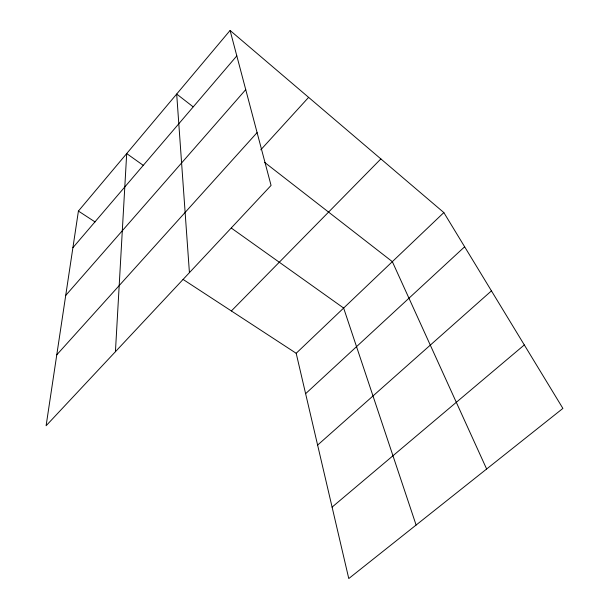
<?xml version="1.0" encoding="UTF-8"?>
<svg xmlns="http://www.w3.org/2000/svg" width="609" height="609" viewBox="0 0 609 609"><rect width="100%" height="100%" fill="white"/><g stroke="black" fill="none" stroke-linecap="round" stroke-linejoin="round"><path stroke-width="0.91" d="M115.428 351.69L126.695 153.567L143.617 165.618M78.416 211.064L46.101 425.752L271.066 185.433L230.088 30.45L78.416 211.064L95.065 221.935M72.905 247.696L236.81 55.876M65.711 295.441L245.732 89.63M56.774 354.819L257.097 132.595M260.774 149.829L308.626 97.364M231.374 310.955L380.869 158.919M443.847 212.579L562.899 408.411L348.774 578.55L296.18 353.281L443.847 212.579L230.088 30.45M305.611 393.688L464.644 246.782M317.616 445.095L491.448 290.874M332.095 507.114L524.311 344.938M183.05 279.402L296.18 353.281M231.405 228.131L343.643 308.055L416.107 525.049M193.083 106.781L176.686 94.037L189.422 272.649M264.595 162.367L392.341 261.657L486.637 469.006"/></g></svg>
